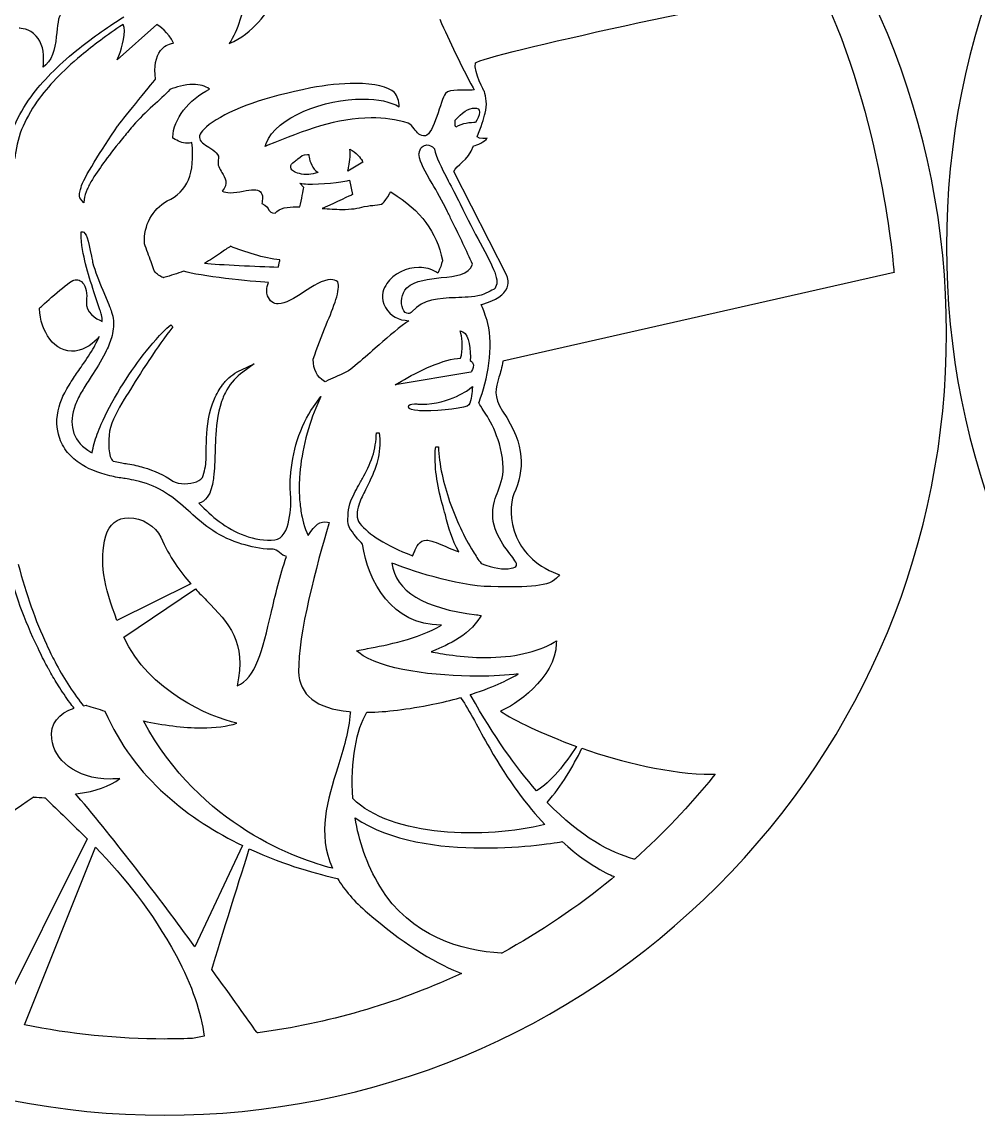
# Model space of a CAD drawing. Extents: x 0 to 2835, y 194 to 1700.
# Drawn here: x 290.2 to 723.5, y 952.4 to 1447.7 of the extents above; entities that cross this region are included whole.
import ezdxf

# ---------------------------------------------------------------- set-up
doc = ezdxf.new("R2010")
doc.units = 0
doc.layers.add('H0105_Printing_Least_4', color=7, linetype='CONTINUOUS')

msp = doc.modelspace()

# ---------------------------------------------------------------- linework, layer by layer
at = {"layer": 'H0105_Printing_Least_4', "color": 1}
for points in [[(351.325591, 1446.479564), (333.413592, 1430.571564), (334.362592, 1433.014564)], [(300.999592, 1428.189564), (299.829593, 1427.178564), (299.956593, 1428.721564)], [(494.682588, 1417.773565), (495.145588, 1416.926565), (494.185588, 1416.836565)], [(333.528592, 1400.433565), (333.794592, 1400.830565)], [(358.875591, 1394.850565), (358.536591, 1395.039565), (358.550591, 1395.427565)], [(401.70859, 1391.813565), (400.36359, 1391.257565), (400.87459, 1392.620565)], [(419.57859, 1387.663565), (420.239589, 1387.663565), (420.268589, 1387.062565)], [(438.924589, 1388.809565), (438.793589, 1390.066565), (439.878589, 1389.423565)], [(470.137588, 1387.373565), (470.065588, 1387.901565), (470.169588, 1387.934565)], [(476.982588, 1390.373565), (477.119588, 1390.229565), (477.152588, 1390.037565)], [(444.422589, 1384.754565), (444.756589, 1384.209565), (437.936589, 1380.080565), (438.218589, 1381.492565)], [(424.375589, 1379.486566), (423.188589, 1379.147566)], [(423.409589, 1380.252565), (424.375589, 1379.486566)], [(509.883587, 1332.854567), (485.861588, 1379.887566)], [(417.98659, 1372.680566), (416.16959, 1374.604566), (417.90459, 1374.399566)], [(438.044589, 1375.823566), (438.650589, 1375.930566), (440.008589, 1369.472566), (439.550589, 1369.259566)], [(318.399592, 1367.200566), (318.303592, 1365.776566), (317.311592, 1366.803566)], [(456.983589, 1370.172566), (457.314589, 1370.724566), (457.863589, 1370.384566)], [(317.069592, 1351.975566), (317.077592, 1352.659566), (317.757592, 1352.602566)], [(345.765591, 1347.195566), (345.730591, 1347.375566)], [(350.281591, 1334.712567), (350.162591, 1334.913567), (348.705591, 1338.956567)], [(480.739588, 1339.689567), (480.767588, 1339.550567), (480.731588, 1339.407567)], [(478.909588, 1334.536567), (478.596588, 1333.914567), (478.007588, 1334.283567)], [(685.345583, 1334.684567), (685.384583, 1334.139567), (508.090587, 1293.974568)], [(354.568591, 1331.860567), (354.363591, 1331.798567), (354.163591, 1331.872567)], [(325.574592, 1317.204567), (322.833592, 1325.439567)], [(326.861592, 1326.179567), (329.554592, 1319.668567)], [(504.425587, 1326.810567), (504.337587, 1326.691567), (504.204587, 1326.626567)], [(298.144593, 1317.724567), (298.130593, 1318.023567), (298.351593, 1318.223567)], [(498.607588, 1318.980567), (498.327588, 1319.639567), (499.015588, 1319.840567)], [(326.636592, 1311.949567), (326.636592, 1312.060567)], [(357.666591, 1310.472567), (358.575591, 1309.592567)], [(463.906588, 1312.514567), (465.551588, 1312.325567), (464.203588, 1311.368567)], [(489.094588, 1306.555567), (488.769588, 1307.783567), (489.945588, 1307.304567)], [(348.135591, 1294.940568), (348.050591, 1294.813568)], [(422.222589, 1294.731568), (422.250589, 1294.915568)], [(488.893588, 1295.345568), (489.002588, 1295.345568)], [(389.67759, 1290.135568), (395.41559, 1292.734568), (390.30959, 1289.042568)], [(493.772588, 1289.141568), (493.622588, 1288.965568), (459.289589, 1283.202568), (462.160588, 1284.925568)], [(321.643592, 1287.082568), (320.681592, 1285.580568)], [(427.880589, 1284.823568), (427.561589, 1284.667568), (427.260589, 1284.856568)], [(338.310592, 1279.543568), (337.659592, 1278.487568)], [(422.279589, 1273.269568), (425.697589, 1278.049568), (423.374589, 1272.651568)], [(493.240588, 1281.606568), (494.345588, 1282.506568)], [(494.345588, 1282.506568), (494.273588, 1281.086568)], [(497.298588, 1275.250568), (497.345588, 1275.483568)], [(450.828589, 1261.503568), (452.088589, 1261.589568)], [(477.714588, 1255.237569), (478.975588, 1255.168569)], [(337.440592, 1247.592569), (338.112592, 1247.481569)], [(337.049592, 1240.782569), (336.442592, 1240.872569)], [(443.031589, 1229.359569), (442.959589, 1229.146569)], [(366.461591, 1225.512569), (365.706591, 1226.183569)], [(438.036589, 1225.103569), (438.056589, 1225.340569)], [(428.725589, 1221.063569), (429.460589, 1220.965569), (429.249589, 1220.257569)], [(533.017587, 1197.52657), (533.853587, 1197.21957), (533.288587, 1196.53257)], [(366.756591, 1193.13157), (333.282592, 1176.510571)], [(336.325592, 1168.968571), (368.860591, 1190.79857)], [(497.334588, 1178.954571), (498.270588, 1178.831571), (497.799588, 1178.008571)], [(480.346588, 1174.394571), (480.063588, 1174.394571)], [(531.404587, 1166.680571), (532.380587, 1167.245571), (532.358587, 1166.119571)], [(442.822589, 1161.937571), (441.775589, 1162.784571), (443.095589, 1163.050571)], [(302.831592, 1153.559571), (302.360592, 1154.394571)], [(488.535588, 1141.465571), (488.969588, 1141.588571), (489.227588, 1141.219571)], [(493.755588, 1142.251571), (493.377588, 1142.922571), (494.112588, 1143.164571)], [(318.111592, 1137.790572), (319.304592, 1138.097572), (319.480592, 1138.039572)], [(438.421589, 1135.224572), (439.035589, 1135.167572), (438.993589, 1134.548572)], [(446.342589, 1134.602572), (446.526589, 1134.900572), (446.874589, 1134.909572)], [(602.987585, 1106.821572), (604.306585, 1106.813572), (603.476585, 1105.789572)], [(295.228593, 1096.425573), (295.413593, 1096.544573), (295.632593, 1096.524573)], [(300.436592, 1096.172573), (300.674592, 1096.159573), (300.844592, 1095.991573)], [(315.283592, 1097.039573), (314.523592, 1097.927573), (315.682592, 1098.079573)], [(319.801592, 1077.550573), (279.015593, 996.032575)], [(291.416593, 993.270575), (323.486592, 1073.797573)], [(390.08459, 1074.529573), (368.606591, 1028.712574)], [(568.068586, 1068.558573), (567.810586, 1068.325573), (567.479586, 1068.415573)], [(558.714586, 1060.471573), (557.376586, 1059.374574)], [(507.675587, 1025.827574), (507.515587, 1025.741574), (507.331587, 1025.753574)], [(487.989588, 1017.130575), (489.364588, 1016.586575), (488.020588, 1015.968575)], [(367.532591, 987.155575), (366.840591, 987.127575)], [(372.727591, 988.223575), (367.532591, 987.155575)], [(397.18559, 989.689575), (396.80459, 989.640575), (396.58359, 989.955575)]]:
    msp.add_lwpolyline(points, dxfattribs=at)
for points in [[(495.360588, 1408.659565)], [(438.924589, 1388.809565)], [(406.74169, 1338.314667)], [(486.669588, 1322.725567)], [(493.772588, 1289.141568)], [(446.342589, 1134.602572)], [(430.868589, 1064.257573)]]:
    msp.add_lwpolyline(points, close=True, dxfattribs=at)
for points in [[(812.94108, 1596.51256), (746.018081, 1529.584562), (709.161082, 1440.602564), (709.161082, 1345.958566)], [(709.161582, 1306.719567), (709.161582, 1401.362565), (672.304583, 1490.344563), (605.381585, 1557.267561)], [(495.679588, 1429.089564), (499.362588, 1432.572564), (620.702584, 1459.502564), (651.509584, 1462.547563)], [(652.146584, 1462.191563), (679.908583, 1404.558565), (685.292583, 1335.375567), (685.345583, 1334.684567)], [(390.57159, 1458.155564), (391.20159, 1453.649564), (387.87459, 1443.483564), (384.18759, 1437.933564)], [(384.18759, 1437.933564), (395.14159, 1442.464564), (401.49059, 1452.532564), (404.63459, 1457.517564)], [(308.984592, 1452.213564), (306.852592, 1451.427564), (306.428592, 1447.306564), (305.980592, 1442.947564)], [(315.088592, 1434.885564), (321.178592, 1439.804564), (327.941592, 1444.629564), (336.372592, 1450.068564)], [(336.014592, 1446.561564), (328.502592, 1441.486564), (322.459592, 1437.013564), (317.038592, 1432.511564)], [(334.362592, 1433.014564), (335.476592, 1435.875564), (337.804592, 1443.577564), (336.014592, 1446.561564)], [(358.896591, 1438.130564), (356.518591, 1443.139564), (352.546591, 1445.763564), (351.325591, 1446.479564)], [(479.501588, 1448.959564), (484.203588, 1438.679564), (489.065588, 1428.050564), (494.682588, 1417.773565)], [(296.690593, 1441.310564), (293.532593, 1444.736564), (289.394593, 1444.834564), (288.932593, 1444.834564)], [(305.980592, 1442.947564), (305.425592, 1437.565564), (304.797592, 1431.463564), (300.999592, 1428.189564)], [(299.956593, 1428.721564), (300.410592, 1434.226564), (299.311593, 1438.462564), (296.690593, 1441.310564)], [(353.005591, 1434.717564), (354.431591, 1436.550564), (356.412591, 1437.696564), (358.896591, 1438.130564)], [(294.349593, 1413.807565), (299.534593, 1420.912564), (306.125592, 1427.608564), (315.088592, 1434.885564)], [(317.038592, 1432.511564), (308.394592, 1425.300564), (302.078592, 1418.714565), (297.164593, 1411.786565)], [(350.782591, 1421.796564), (350.015591, 1427.395564), (350.782591, 1431.860564), (353.005591, 1434.717564)], [(499.763588, 1416.124565), (499.763588, 1416.124565), (494.940588, 1424.763564), (495.679588, 1429.089564)], [(333.794592, 1400.830565), (334.420592, 1401.767565), (348.720591, 1419.398565), (350.782591, 1421.796564)], [(357.265591, 1417.122565), (355.125591, 1414.745565), (352.301591, 1412.158565), (349.567591, 1409.653565)], [(367.779591, 1419.337565), (363.912591, 1419.337565), (359.952591, 1418.145565), (357.265591, 1417.122565)], [(358.550591, 1395.427565), (358.855591, 1403.662565), (365.668591, 1412.531565), (375.242591, 1417.294565)], [(375.242591, 1417.294565), (373.237591, 1418.649565), (370.730591, 1419.337565), (367.779591, 1419.337565)], [(421.139589, 1417.761565), (400.44759, 1413.660565), (385.41859, 1408.409565), (376.472591, 1402.156565)], [(441.304589, 1419.815565), (435.079589, 1419.815565), (427.728589, 1419.067565), (421.139589, 1417.761565)], [(459.021589, 1415.653565), (456.248589, 1418.375565), (450.124589, 1419.815565), (441.304589, 1419.815565)], [(494.185588, 1416.836565), (490.989588, 1416.545565), (483.927588, 1417.568565), (482.165588, 1415.260565)], [(286.908593, 1400.788565), (288.733593, 1405.152565), (291.236593, 1409.531565), (294.349593, 1413.807565)], [(297.164593, 1411.786565), (291.132593, 1403.293565), (287.704593, 1394.543565), (286.976593, 1385.772565)], [(400.87459, 1392.620565), (405.39359, 1404.668565), (427.211589, 1412.764565), (444.754589, 1412.764565)], [(444.754589, 1412.764565), (451.519589, 1412.764565), (457.163589, 1411.552565), (461.184588, 1409.252565)], [(461.184588, 1409.252565), (460.922588, 1411.831565), (460.517588, 1414.180565), (459.021589, 1415.653565)], [(482.165588, 1415.260565), (479.998588, 1412.420565), (476.861588, 1396.794565), (473.007588, 1396.119565)], [(500.157587, 1406.387565), (501.186587, 1409.719565), (500.457587, 1414.176565), (499.763588, 1416.124565)], [(349.567591, 1409.653565), (346.376591, 1406.727565), (343.076591, 1403.703565), (340.833591, 1400.993565)], [(486.593588, 1403.134565), (489.409588, 1406.592565), (492.687588, 1408.659565), (495.360588, 1408.659565)], [(495.360588, 1408.659565), (496.596588, 1408.659565), (497.466588, 1408.295565), (497.527588, 1406.866565)], [(497.527588, 1406.866565), (497.594588, 1405.328565), (496.528588, 1403.322565), (495.796588, 1402.086565)], [(376.472591, 1402.156565), (372.564591, 1399.422565), (370.601591, 1397.138565), (370.646591, 1395.362565)], [(448.458589, 1404.206565), (433.055589, 1404.206565), (418.17259, 1398.591565), (401.70859, 1391.813565)], [(465.299588, 1401.803565), (459.787589, 1403.420565), (454.278589, 1404.206565), (448.458589, 1404.206565)], [(468.013588, 1399.225565), (467.163588, 1400.392565), (466.361588, 1401.492565), (465.299588, 1401.803565)], [(486.794588, 1399.974565), (486.268588, 1400.568565), (486.593588, 1403.134565), (486.593588, 1403.134565)], [(495.796588, 1402.086565), (493.684588, 1402.090565), (489.454588, 1401.873565), (486.794588, 1399.974565)], [(496.537588, 1395.689565), (498.165588, 1400.019565), (499.543588, 1403.960565), (500.157587, 1406.387565)], [(316.995592, 1372.668566), (317.979592, 1376.892566), (326.349592, 1389.726565), (333.528592, 1400.433565)], [(340.833591, 1400.993565), (339.335592, 1399.209565), (337.856592, 1397.412565), (336.386592, 1395.607565)], [(473.007588, 1396.119565), (470.591588, 1395.702565), (469.208588, 1397.584565), (468.013588, 1399.225565)], [(336.386592, 1395.607565), (333.178592, 1391.666565), (330.419592, 1388.142565), (327.951592, 1384.831565)], [(356.044591, 1366.619566), (365.133591, 1370.622566), (368.780591, 1379.261566), (367.237591, 1393.062565)], [(365.107591, 1392.698565), (362.938591, 1392.698565), (360.840591, 1393.762565), (358.875591, 1394.850565)], [(367.237591, 1393.062565), (366.545591, 1392.816565), (365.843591, 1392.698565), (365.107591, 1392.698565)], [(370.646591, 1395.362565), (370.689591, 1393.553565), (372.842591, 1392.198565), (374.925591, 1390.888565)], [(470.169588, 1387.934565), (470.475588, 1390.885565), (472.244588, 1391.944565), (473.724588, 1391.944565)], [(473.724588, 1391.944565), (474.854588, 1391.944565), (476.010588, 1391.388565), (476.982588, 1390.373565)], [(494.877588, 1391.506565), (496.444588, 1391.736565), (500.044587, 1393.573565), (500.959587, 1394.985565)], [(500.959587, 1394.985565), (500.748587, 1394.965565), (497.408588, 1394.539565), (496.537588, 1395.689565)], [(374.925591, 1390.888565), (377.420591, 1389.317565), (379.998591, 1387.696565), (379.187591, 1385.060565)], [(415.27559, 1385.683565), (416.72959, 1386.873565), (417.69159, 1387.663565), (419.57859, 1387.663565)], [(420.268589, 1387.062565), (420.333589, 1385.740565), (421.330589, 1381.909565), (423.409589, 1380.252565)], [(438.218589, 1381.492565), (438.228589, 1381.541565), (439.180589, 1386.346565), (438.924589, 1388.809565)], [(439.878589, 1389.423565), (442.491589, 1387.872565), (444.345589, 1384.880565), (444.422589, 1384.754565)], [(476.046588, 1374.563566), (472.891588, 1379.986566), (470.614588, 1383.902565), (470.137588, 1387.373565)], [(477.152588, 1390.037565), (477.708588, 1386.636565), (480.104588, 1382.048565), (483.419588, 1375.705566)], [(485.861588, 1379.887566), (487.179588, 1383.043565), (492.165588, 1384.471565), (494.877588, 1391.506565)], [(327.951592, 1384.831565), (326.010592, 1382.188565), (323.965592, 1379.326566), (322.181592, 1376.359566)], [(379.187591, 1385.060565), (378.656591, 1382.932565), (379.715591, 1381.226565), (380.83959, 1379.421566)], [(412.88259, 1380.407565), (412.44359, 1380.828565), (411.94559, 1381.406565), (411.99559, 1382.171565)], [(411.99559, 1382.171565), (412.03959, 1382.904565), (412.55559, 1383.591565), (413.66259, 1384.414565)], [(413.66259, 1384.414565), (414.29459, 1384.880565), (414.81459, 1385.306565), (415.27559, 1385.683565)], [(380.83959, 1379.421566), (382.29459, 1377.080566), (383.93359, 1374.444566), (380.99459, 1371.064566)], [(419.18159, 1378.582566), (415.96659, 1378.582566), (413.65459, 1379.675566), (412.88259, 1380.407565)], [(423.188589, 1379.147566), (421.861589, 1378.770566), (420.513589, 1378.582566), (419.18159, 1378.582566)], [(316.744592, 1371.751566), (316.834592, 1372.062566), (316.926592, 1372.369566), (316.995592, 1372.668566)], [(322.181592, 1376.359566), (321.229592, 1374.817566), (320.443592, 1373.359566), (319.778592, 1371.899566)], [(416.18759, 1363.881566), (416.82259, 1367.237566), (417.72859, 1371.485566), (417.98659, 1372.680566)], [(417.90459, 1374.399566), (419.02159, 1374.264566), (420.333589, 1374.198566), (421.802589, 1374.198566)], [(421.802589, 1374.198566), (429.002589, 1374.198566), (437.954589, 1375.807566), (438.044589, 1375.823566)], [(483.057588, 1361.691566), (480.600588, 1366.737566), (478.181588, 1370.896566), (476.046588, 1374.563566)], [(483.419588, 1375.705566), (485.016588, 1372.652566), (486.822588, 1369.193566), (488.725588, 1365.285566)], [(317.311592, 1366.803566), (315.763592, 1368.407566), (316.306592, 1370.262566), (316.744592, 1371.751566)], [(319.778592, 1371.899566), (319.027592, 1370.208566), (318.505592, 1368.755566), (318.399592, 1367.200566)], [(380.99459, 1371.064566), (381.94059, 1370.556566), (383.13959, 1370.306566), (384.63359, 1370.306566)], [(384.63359, 1370.306566), (386.49559, 1370.306566), (388.51959, 1370.683566), (390.47559, 1371.047566)], [(390.47559, 1371.047566), (392.23759, 1371.375566), (393.89959, 1371.686566), (395.29259, 1371.686566)], [(395.29259, 1371.686566), (397.91159, 1371.686566), (399.24059, 1370.470566), (399.24059, 1368.080566)], [(399.24059, 1368.080566), (399.17859, 1367.200566), (399.05959, 1366.328566), (398.88359, 1365.408566)], [(439.550589, 1369.259566), (439.550589, 1369.259566), (432.597589, 1366.058566), (426.323589, 1363.181566)], [(450.161589, 1364.671566), (453.742589, 1364.990566), (453.883589, 1365.002566), (456.983589, 1370.172566)], [(457.863589, 1370.384566), (471.064588, 1362.133566), (478.118588, 1352.667566), (480.739588, 1339.689567)], [(345.730591, 1347.375566), (345.388591, 1355.626566), (349.147591, 1362.637566), (356.044591, 1366.619566)], [(398.88359, 1365.408566), (401.03459, 1364.421566), (401.66059, 1363.308566), (402.12759, 1362.477566)], [(402.12759, 1362.477566), (402.59859, 1361.638566), (402.89259, 1361.114566), (404.97159, 1361.004566)], [(404.97159, 1361.004566), (406.74559, 1363.570566), (410.93059, 1363.909566), (414.42959, 1363.909566)], [(414.42959, 1363.909566), (414.99859, 1363.909566), (415.58659, 1363.897566), (416.18759, 1363.881566)], [(426.323589, 1363.181566), (429.278589, 1362.952566), (432.259589, 1362.764566), (435.134589, 1362.764566)], [(435.134589, 1362.764566), (439.348589, 1362.764566), (442.669589, 1363.185566), (445.284589, 1364.057566)], [(445.284589, 1364.057566), (447.451589, 1364.430566), (448.953589, 1364.564566), (450.161589, 1364.671566)], [(488.725588, 1365.285566), (492.127588, 1358.302566), (495.288588, 1352.413566), (497.828588, 1347.682566)], [(485.359588, 1356.989566), (484.566588, 1358.605566), (483.792588, 1360.181566), (483.057588, 1361.691566)], [(317.757592, 1352.602566), (319.240592, 1352.479566), (320.169592, 1349.090566), (321.690592, 1341.539566)], [(494.380588, 1337.925567), (491.849588, 1343.766566), (488.402588, 1350.784566), (485.359588, 1356.989566)], [(319.062592, 1338.040567), (318.104592, 1341.850566), (317.014592, 1346.876566), (317.069592, 1351.975566)], [(497.828588, 1347.682566), (504.016587, 1336.157567), (507.122587, 1330.374567), (504.425587, 1326.810567)], [(348.705591, 1338.956567), (347.688591, 1341.768566), (346.690591, 1344.527566), (345.765591, 1347.195566)], [(380.15369, 1343.000666), (377.731691, 1341.338666), (375.246691, 1339.636667), (372.930691, 1338.420667)], [(384.75969, 1346.028666), (383.37669, 1345.206666), (381.80969, 1344.134666), (380.15369, 1343.000666)], [(407.10769, 1339.845667), (399.92569, 1340.610666), (390.98569, 1343.487666), (384.75969, 1346.028666)], [(709.161082, 1345.958566), (709.161082, 1251.316569), (746.018081, 1162.333571), (812.94108, 1095.410573)], [(322.833592, 1325.439567), (321.507592, 1329.531567), (320.139592, 1333.767567), (319.062592, 1338.040567)], [(321.690592, 1341.539566), (321.915592, 1340.422566), (322.105592, 1339.472567), (322.252592, 1338.875567)], [(322.252592, 1338.875567), (323.324592, 1334.496567), (325.041592, 1330.456567), (326.861592, 1326.179567)], [(372.930691, 1338.420667), (380.11069, 1337.635667), (396.55769, 1336.939667), (406.31969, 1336.615667)], [(406.31969, 1336.615667), (406.51069, 1337.242667), (406.62569, 1337.766667), (406.74169, 1338.314667)], [(406.74169, 1338.314667), (406.84369, 1338.789667), (406.95069, 1339.276667), (407.10769, 1339.845667)], [(480.731588, 1339.407567), (480.309588, 1337.753567), (479.697588, 1336.112567), (478.909588, 1334.536567)], [(480.250588, 1331.848567), (486.903588, 1332.519567), (492.663588, 1333.096567), (494.380588, 1337.925567)], [(354.163591, 1331.872567), (352.776591, 1332.392567), (351.470591, 1333.349567), (350.281591, 1334.712567)], [(363.488591, 1334.721567), (360.638591, 1333.743567), (357.637591, 1332.777567), (354.568591, 1331.860567)], [(401.93159, 1329.691567), (394.23059, 1330.026567), (370.664591, 1332.552567), (363.488591, 1334.721567)], [(470.135588, 1336.468567), (464.448588, 1336.468567), (458.596589, 1333.534567), (455.569589, 1329.167567)], [(478.007588, 1334.283567), (475.686588, 1335.732567), (473.038588, 1336.468567), (470.135588, 1336.468567)], [(510.087587, 1327.276567), (511.309587, 1330.252567), (509.897587, 1332.830567), (509.883587, 1332.854567)], [(298.351593, 1318.223567), (298.840593, 1318.665567), (310.351592, 1329.077567), (313.201592, 1330.526567)], [(313.201592, 1330.526567), (314.706592, 1331.295567), (316.431592, 1330.915567), (317.644592, 1329.556567)], [(317.644592, 1329.556567), (319.203592, 1327.804567), (319.848592, 1324.665567), (319.416592, 1320.949567)], [(401.51159, 1323.642567), (400.89759, 1325.062567), (401.02259, 1326.953567), (401.93159, 1329.691567)], [(430.152589, 1330.943567), (426.615589, 1330.943567), (422.154589, 1328.058567), (417.84159, 1325.266567)], [(428.115589, 1310.517567), (431.500589, 1318.686567), (434.700589, 1326.409567), (433.282589, 1329.900567)], [(433.282589, 1329.900567), (432.394589, 1330.599567), (431.367589, 1330.943567), (430.152589, 1330.943567)], [(455.569589, 1329.167567), (454.120589, 1327.076567), (452.704589, 1323.756567), (454.183589, 1319.815567)], [(464.585588, 1327.190567), (468.655588, 1330.681567), (474.548588, 1331.275567), (480.250588, 1331.848567)], [(406.38959, 1319.946567), (404.16359, 1319.946567), (402.52259, 1321.190567), (401.51159, 1323.642567)], [(417.84159, 1325.266567), (413.60959, 1322.533567), (409.61459, 1319.946567), (406.38959, 1319.946567)], [(462.827588, 1317.716567), (461.730588, 1320.364567), (461.976588, 1324.583567), (464.585588, 1327.190567)], [(486.669588, 1322.725567), (479.124588, 1322.463567), (471.997588, 1322.213567), (466.945588, 1316.320567)], [(498.233588, 1323.908567), (494.466588, 1322.995567), (490.502588, 1322.860567), (486.669588, 1322.725567)], [(504.204587, 1326.626567), (503.701587, 1326.372567), (499.252588, 1324.153567), (498.233588, 1323.908567)], [(499.015588, 1319.840567), (505.051587, 1321.579567), (508.776587, 1324.084567), (510.087587, 1327.276567)], [(314.333592, 1298.582568), (304.854592, 1297.441568), (298.605593, 1307.762567), (298.144593, 1317.724567)], [(319.416592, 1320.949567), (318.857592, 1316.165567), (323.752592, 1313.242567), (326.636592, 1311.949567)], [(329.554592, 1319.668567), (329.679592, 1319.349567), (329.801592, 1319.050567), (329.926592, 1318.747567)], [(329.926592, 1318.747567), (330.239592, 1317.982567), (330.565592, 1317.192567), (330.866592, 1316.263567)], [(454.183589, 1319.815567), (456.211589, 1315.424567), (459.398589, 1313.022567), (463.906588, 1312.514567)], [(465.295588, 1315.526567), (464.305588, 1315.526567), (463.402588, 1316.324567), (462.827588, 1317.716567)], [(501.384587, 1311.082567), (500.206587, 1314.765567), (499.268588, 1317.433567), (498.607588, 1318.980567)], [(326.259592, 1314.965567), (326.098592, 1315.632567), (325.832592, 1316.435567), (325.574592, 1317.204567)], [(326.636592, 1312.060567), (326.617592, 1313.022567), (326.490592, 1314.000567), (326.259592, 1314.965567)], [(330.866592, 1316.263567), (331.268592, 1314.969567), (331.530592, 1313.656567), (331.643592, 1312.346567)], [(466.945588, 1316.320567), (466.408588, 1315.780567), (465.866588, 1315.526567), (465.295588, 1315.526567)], [(331.643592, 1312.346567), (331.868592, 1309.927567), (331.578592, 1307.308567), (330.779592, 1304.562567)], [(345.216591, 1296.855568), (348.836591, 1301.505567), (352.851591, 1306.375567), (357.666591, 1310.472567)], [(358.575591, 1309.592567), (354.826591, 1304.877567), (351.425591, 1299.827568), (348.135591, 1294.940568)], [(422.250589, 1294.915568), (423.818589, 1300.142567), (426.003589, 1305.417567), (428.115589, 1310.517567)], [(464.203588, 1311.368567), (459.494589, 1308.012567), (455.002589, 1304.026567), (450.246589, 1299.810568)], [(497.345588, 1275.483568), (501.219587, 1285.175568), (503.954587, 1300.944567), (501.384587, 1311.082567)], [(325.226592, 1305.114567), (322.778592, 1302.241567), (319.103592, 1299.151568), (314.333592, 1298.582568)], [(322.920592, 1300.404567), (323.879592, 1302.069567), (324.645592, 1303.629567), (325.226592, 1305.114567)], [(330.779592, 1304.562567), (330.159592, 1302.422567), (329.263592, 1300.232567), (327.960592, 1297.670568)], [(489.002588, 1295.345568), (490.174588, 1298.914568), (489.782588, 1303.985567), (489.094588, 1306.555567)], [(489.945588, 1307.304567), (493.168588, 1305.998567), (493.498588, 1298.722568), (493.381588, 1294.236568)], [(605.381585, 1056.166574), (672.304583, 1123.093572), (709.161582, 1212.07657), (709.161582, 1306.719567)], [(317.527592, 1292.108568), (319.467592, 1294.936568), (321.301592, 1297.608568), (322.920592, 1300.404567)], [(450.246589, 1299.810568), (447.291589, 1297.187568), (444.236589, 1294.478568), (441.116589, 1291.924568)], [(327.960592, 1297.670568), (326.036592, 1293.917568), (323.804592, 1290.442568), (321.643592, 1287.082568)], [(334.784592, 1281.692568), (338.300592, 1287.369568), (341.711591, 1292.329568), (345.216591, 1296.855568)], [(348.050591, 1294.813568), (344.005591, 1288.698568), (341.001591, 1283.988568), (338.310592, 1279.543568)], [(427.260589, 1284.856568), (423.871589, 1286.980568), (422.222589, 1290.209568), (422.222589, 1294.731568)], [(462.160588, 1284.925568), (469.142588, 1289.116568), (482.026588, 1295.345568), (488.893588, 1295.345568)], [(493.381588, 1294.236568), (494.154588, 1293.737568), (494.621588, 1293.094568), (494.770588, 1292.321568)], [(508.090587, 1293.974568), (507.724587, 1291.195568), (507.009587, 1288.846568), (506.375587, 1286.755568)], [(311.572592, 1283.141568), (312.897592, 1285.273568), (314.270592, 1287.315568), (315.436592, 1289.034568)], [(315.436592, 1289.034568), (316.130592, 1290.066568), (316.829592, 1291.089568), (317.527592, 1292.108568)], [(382.30859, 1284.720568), (384.43059, 1287.041568), (386.97659, 1288.911568), (389.67759, 1290.135568)], [(390.30959, 1289.042568), (387.40959, 1286.947568), (384.99159, 1284.262568), (383.12159, 1281.066568)], [(441.116589, 1291.924568), (438.777589, 1289.579568), (435.533589, 1288.195568), (432.097589, 1286.726568)], [(494.770588, 1292.321568), (495.081588, 1290.716568), (493.825588, 1289.206568), (493.772588, 1289.141568)], [(308.098592, 1276.490568), (308.902592, 1278.541568), (310.070592, 1280.779568), (311.572592, 1283.141568)], [(320.681592, 1285.580568), (319.236592, 1283.317568), (318.104592, 1281.479568), (317.122592, 1279.789568)], [(377.409591, 1276.887568), (378.371591, 1279.191568), (379.621591, 1281.344568), (381.12159, 1283.280568)], [(381.12159, 1283.280568), (381.50459, 1283.771568), (381.89059, 1284.262568), (382.30859, 1284.720568)], [(432.097589, 1286.726568), (430.702589, 1286.129568), (429.261589, 1285.515568), (427.880589, 1284.823568)], [(506.375587, 1286.755568), (504.869587, 1281.790568), (503.680587, 1277.870568), (508.031587, 1271.383568)], [(317.122592, 1279.789568), (315.849592, 1277.645568), (314.992592, 1275.889568), (314.341592, 1274.100568)], [(326.167592, 1265.383568), (328.342592, 1270.376568), (331.080592, 1275.561568), (334.784592, 1281.692568)], [(337.659592, 1278.487568), (334.702592, 1273.703568), (331.909592, 1269.181568), (330.288592, 1263.889568)], [(383.12159, 1281.066568), (382.11859, 1279.351568), (381.29559, 1277.530568), (380.67159, 1275.647568)], [(471.248588, 1274.501568), (484.342588, 1274.501568), (493.154588, 1281.537568), (493.240588, 1281.606568)], [(494.273588, 1281.086568), (494.263588, 1280.882568), (494.011588, 1276.089568), (492.788588, 1274.190568)], [(306.751592, 1260.844568), (305.172592, 1267.032568), (306.612592, 1272.770568), (308.098592, 1276.490568)], [(314.341592, 1274.100568), (312.800592, 1269.930568), (312.471592, 1265.947568), (313.386592, 1262.571568)], [(373.869591, 1259.141569), (374.194591, 1264.552568), (374.872591, 1270.883568), (377.409591, 1276.887568)], [(380.67159, 1275.647568), (378.751591, 1269.905568), (378.230591, 1263.696568), (377.990591, 1258.928569)], [(414.99659, 1258.102569), (416.90059, 1264.118568), (419.28159, 1269.083568), (422.279589, 1273.269568)], [(469.646588, 1271.579568), (467.665588, 1271.686568), (465.311588, 1272.082568), (465.346588, 1273.364568)], [(465.346588, 1273.364568), (465.369588, 1274.186568), (466.345588, 1274.657568), (468.025588, 1274.657568)], [(468.025588, 1274.657568), (468.516588, 1274.657568), (469.044588, 1274.616568), (469.592588, 1274.538568)], [(469.592588, 1274.538568), (470.112588, 1274.514568), (470.685588, 1274.501568), (471.248588, 1274.501568)], [(492.788588, 1274.190568), (491.849588, 1272.733568), (479.789588, 1271.501568), (472.713588, 1271.501568)], [(498.748588, 1272.582568), (497.752588, 1274.047568), (497.298588, 1274.714568), (497.298588, 1275.250568)], [(423.374589, 1272.651568), (421.334589, 1267.904568), (419.69559, 1262.841568), (418.36259, 1257.181569)], [(472.713588, 1271.501568), (471.643588, 1271.501568), (470.612588, 1271.526568), (469.646588, 1271.579568)], [(508.196587, 1247.748569), (506.887587, 1260.599568), (501.390587, 1268.689568), (498.748588, 1272.582568)], [(508.031587, 1271.383568), (518.678587, 1255.520569), (517.781587, 1244.899569), (513.159587, 1233.833569)], [(322.942592, 1256.641569), (323.775592, 1259.477569), (324.827592, 1262.334568), (326.167592, 1265.383568)], [(330.288592, 1263.889568), (329.169592, 1260.234568), (329.204592, 1252.327569), (330.771592, 1249.556569)], [(310.304592, 1253.428569), (308.648592, 1255.646569), (307.421592, 1258.208569), (306.751592, 1260.844568)], [(313.386592, 1262.571568), (314.284592, 1259.092569), (316.596592, 1256.010569), (320.071592, 1253.645569)], [(373.681591, 1250.285569), (373.691591, 1252.712569), (373.722591, 1255.904569), (373.869591, 1259.141569)], [(377.990591, 1258.928569), (377.857591, 1256.788569), (377.790591, 1254.599569), (377.724591, 1252.482569)], [(449.049589, 1250.797569), (450.175589, 1254.177569), (450.772589, 1257.778569), (450.828589, 1261.503568)], [(452.088589, 1261.589568), (452.655589, 1257.942569), (452.499589, 1254.075569), (451.619589, 1250.101569)], [(316.099592, 1247.899569), (313.809592, 1249.491569), (311.861592, 1251.349569), (310.304592, 1253.428569)], [(320.071592, 1253.645569), (320.665592, 1253.232569), (321.303592, 1252.831569), (321.982592, 1252.442569)], [(321.982592, 1252.442569), (322.234592, 1253.932569), (322.602592, 1255.380569), (322.942592, 1256.641569)], [(411.88459, 1241.494569), (412.27159, 1247.220569), (413.31859, 1252.806569), (414.99659, 1258.102569)], [(418.36259, 1257.181569), (417.05959, 1251.459569), (416.28859, 1246.246569), (416.00359, 1241.244569)], [(477.991588, 1242.185569), (477.538588, 1246.131569), (477.111588, 1250.702569), (477.714588, 1255.237569)], [(478.975588, 1255.168569), (479.045588, 1251.271569), (479.580588, 1247.174569), (480.608588, 1242.652569)], [(330.771592, 1249.556569), (330.952592, 1249.237569), (331.242592, 1248.836569), (331.596592, 1248.746569)], [(331.596592, 1248.746569), (332.658592, 1248.472569), (333.757592, 1248.251569), (334.795592, 1248.042569)], [(372.400591, 1242.157569), (373.184591, 1245.046569), (373.701591, 1247.531569), (373.681591, 1250.285569)], [(377.724591, 1252.482569), (377.612591, 1248.849569), (377.497591, 1245.083569), (377.047591, 1241.322569)], [(444.576589, 1240.888569), (446.135589, 1243.749569), (447.889589, 1247.166569), (449.049589, 1250.797569)], [(451.619589, 1250.101569), (450.871589, 1246.753569), (449.620589, 1243.319569), (447.683589, 1239.296569)], [(329.963592, 1242.092569), (324.309592, 1243.458569), (319.903592, 1245.304569), (316.099592, 1247.899569)], [(334.795592, 1248.042569), (335.621592, 1247.883569), (336.525592, 1247.739569), (337.440592, 1247.592569)], [(338.112592, 1247.481569), (340.643591, 1247.072569), (343.045591, 1246.532569), (345.257591, 1245.873569)], [(345.257591, 1245.873569), (350.144591, 1244.441569), (354.654591, 1242.354569), (358.659591, 1239.677569)], [(505.937587, 1235.171569), (507.374587, 1238.956569), (508.729587, 1242.529569), (508.196587, 1247.748569)], [(333.546592, 1241.339569), (332.390592, 1241.559569), (331.168592, 1241.793569), (329.963592, 1242.092569)], [(336.442592, 1240.872569), (335.509592, 1241.015569), (334.561592, 1241.158569), (333.546592, 1241.339569)], [(340.925591, 1240.045569), (339.441592, 1240.368569), (338.210592, 1240.606569), (337.049592, 1240.782569)], [(343.458591, 1239.452569), (342.624591, 1239.668569), (341.774591, 1239.857569), (340.925591, 1240.045569)], [(355.262591, 1234.409569), (351.724591, 1236.627569), (347.752591, 1238.322569), (343.458591, 1239.452569)], [(358.659591, 1239.677569), (359.860591, 1238.887569), (361.830591, 1238.432569), (364.063591, 1238.432569)], [(364.063591, 1238.432569), (367.704591, 1238.432569), (371.737591, 1239.714569), (372.400591, 1242.157569)], [(376.879591, 1240.147569), (376.488591, 1237.540569), (375.893591, 1234.794569), (374.205591, 1232.343569)], [(377.047591, 1241.322569), (376.994591, 1240.925569), (376.939591, 1240.536569), (376.879591, 1240.147569)], [(411.99559, 1232.531569), (411.74559, 1235.367569), (411.70859, 1238.383569), (411.88459, 1241.494569)], [(416.00359, 1241.244569), (415.80459, 1238.212569), (415.80259, 1235.118569), (415.99559, 1232.048569)], [(439.319589, 1230.767569), (440.500589, 1233.632569), (441.963589, 1236.231569), (443.379589, 1238.748569)], [(443.379589, 1238.748569), (443.782589, 1239.460569), (444.183589, 1240.172569), (444.576589, 1240.888569)], [(447.683589, 1239.296569), (447.132589, 1238.105569), (446.536589, 1236.926569), (445.949589, 1235.760569)], [(480.694588, 1229.433569), (479.486588, 1233.599569), (478.576588, 1237.888569), (477.991588, 1242.185569)], [(480.608588, 1242.652569), (481.467588, 1238.699569), (482.585588, 1234.716569), (484.025588, 1230.477569)], [(365.706591, 1226.183569), (362.659591, 1228.913569), (359.088591, 1232.023569), (355.262591, 1234.409569)], [(445.949589, 1235.760569), (444.844589, 1233.567569), (443.800589, 1231.500569), (443.031589, 1229.359569)], [(504.358587, 1230.603569), (504.814587, 1232.212569), (505.387587, 1233.718569), (505.937587, 1235.171569)], [(513.159587, 1233.833569), (511.425587, 1229.687569), (511.049587, 1221.804569), (514.319587, 1214.29857)], [(374.205591, 1232.343569), (373.239591, 1230.996569), (371.839591, 1229.998569), (370.380591, 1229.596569)], [(370.380591, 1229.596569), (373.394591, 1226.617569), (376.384591, 1223.769569), (379.627591, 1221.330569)], [(404.77359, 1213.06257), (412.07659, 1213.81557), (412.26059, 1229.478569), (411.99559, 1232.531569)], [(415.99559, 1232.048569), (416.15159, 1229.555569), (416.40459, 1227.354569), (416.76859, 1225.315569)], [(438.056589, 1225.340569), (438.154589, 1227.079569), (438.580589, 1228.905569), (439.319589, 1230.767569)], [(442.959589, 1229.146569), (442.331589, 1227.333569), (442.049589, 1225.897569), (442.069589, 1224.628569)], [(482.083588, 1224.333569), (481.641588, 1225.999569), (481.193588, 1227.693569), (480.694588, 1229.433569)], [(484.025588, 1230.477569), (486.913588, 1222.119569), (490.502588, 1214.46257), (494.695588, 1207.72157)], [(511.330587, 1206.71857), (507.331587, 1211.94157), (501.288587, 1219.83557), (504.358587, 1230.603569)], [(376.756591, 1217.23257), (372.989591, 1219.67657), (369.672591, 1222.643569), (366.461591, 1225.512569)], [(416.76859, 1225.315569), (417.15959, 1223.146569), (418.17259, 1218.28457), (419.96759, 1215.06357)], [(437.977589, 1223.437569), (437.991589, 1223.826569), (438.005589, 1224.219569), (438.009589, 1224.608569)], [(438.009589, 1224.608569), (438.012589, 1224.775569), (438.024589, 1224.939569), (438.036589, 1225.103569)], [(442.069589, 1224.628569), (442.083589, 1222.889569), (442.503589, 1221.489569), (443.316589, 1220.462569)], [(488.153588, 1207.55357), (485.073588, 1213.03757), (483.618588, 1218.53857), (482.083588, 1224.333569)], [(328.187592, 1214.79857), (329.599592, 1220.052569), (333.413592, 1223.065569), (338.650592, 1223.065569)], [(338.650592, 1223.065569), (344.572591, 1223.065569), (350.911591, 1219.20557), (353.087591, 1214.27457)], [(379.627591, 1221.330569), (383.06759, 1218.71857), (386.95159, 1216.58657), (391.17759, 1214.99057)], [(429.249589, 1220.257569), (423.957589, 1202.35157), (415.14659, 1169.848571), (415.60459, 1153.326571)], [(419.96759, 1215.06357), (423.048589, 1220.085569), (425.273589, 1221.522569), (428.725589, 1221.063569)], [(437.958589, 1221.395569), (437.926589, 1222.074569), (437.952589, 1222.766569), (437.977589, 1223.437569)], [(438.838589, 1218.23557), (438.302589, 1219.08757), (438.022589, 1220.093569), (437.958589, 1221.395569)], [(443.316589, 1220.462569), (447.300589, 1215.44857), (455.225589, 1210.55357), (466.875588, 1205.92057)], [(333.282592, 1176.510571), (327.460592, 1192.02657), (325.066592, 1203.17457), (328.187592, 1214.79857)], [(353.087591, 1214.27457), (357.069591, 1205.24157), (361.910591, 1198.64457), (366.756591, 1193.13157)], [(389.87159, 1211.14357), (385.22059, 1212.52657), (380.81059, 1214.57257), (376.756591, 1217.23257)], [(391.17759, 1214.99057), (395.34759, 1213.37357), (400.56659, 1212.63357), (404.77359, 1213.06257)], [(444.558589, 1211.11857), (442.947589, 1212.52657), (439.874589, 1216.58257), (438.838589, 1218.23557)], [(514.319587, 1214.29857), (516.656587, 1208.93257), (521.798587, 1201.66857), (533.017587, 1197.52657)], [(403.03759, 1208.82257), (398.34359, 1208.82257), (393.78059, 1210.01757), (389.87159, 1211.14357)], [(404.06759, 1208.83957), (403.69659, 1208.82657), (403.36759, 1208.82257), (403.03759, 1208.82257)], [(406.88959, 1207.27957), (405.88859, 1208.04457), (404.85459, 1208.83957), (404.06759, 1208.83957)], [(480.063588, 1174.394571), (457.828589, 1174.394571), (447.056589, 1194.12157), (444.558589, 1211.11857)], [(468.035588, 1207.61557), (469.085588, 1210.07057), (470.276588, 1212.84957), (473.568588, 1212.84957)], [(473.568588, 1212.84957), (474.287588, 1212.84957), (475.091588, 1212.71057), (475.953588, 1212.44057)], [(475.953588, 1212.44057), (478.197588, 1211.73257), (481.741588, 1210.23457), (484.588588, 1209.03157)], [(484.588588, 1209.03157), (485.834588, 1208.50757), (487.181588, 1207.93857), (488.153588, 1207.55357)], [(403.12559, 1179.781571), (404.99259, 1187.76957), (407.09759, 1196.79457), (410.10859, 1205.49957)], [(410.10859, 1205.49957), (409.02159, 1205.63857), (407.93959, 1206.47357), (406.88959, 1207.27957)], [(466.875588, 1205.92057), (466.992588, 1205.87657), (467.102588, 1205.83057), (467.202588, 1205.78957)], [(467.202588, 1205.78957), (467.497588, 1206.35857), (467.759588, 1206.97257), (468.035588, 1207.61557)], [(494.695588, 1207.72157), (495.788588, 1205.93757), (496.986588, 1204.12457), (498.266588, 1202.33157)], [(514.297587, 1201.34557), (514.675587, 1202.34857), (513.124587, 1204.37457), (511.330587, 1206.71857)], [(297.488593, 1163.942571), (291.187593, 1177.006571), (286.779593, 1189.09957), (284.009593, 1200.90357)], [(288.541593, 1201.96757), (292.173593, 1188.26557), (296.342593, 1176.408571), (301.285592, 1165.722571)], [(502.749587, 1191.83457), (486.937588, 1192.06757), (464.687588, 1199.70857), (457.898589, 1202.54457)], [(457.898589, 1202.54457), (459.428589, 1189.79957), (472.281588, 1181.91757), (496.123588, 1179.101571)], [(498.266588, 1202.33157), (503.973587, 1200.15457), (508.391587, 1199.45057), (511.888587, 1200.14657)], [(511.888587, 1200.14657), (513.290587, 1200.42057), (514.100587, 1200.82557), (514.297587, 1201.34557)], [(533.288587, 1196.53257), (529.139587, 1191.48257), (520.276587, 1191.57557), (502.749587, 1191.83457)], [(368.860591, 1190.79857), (370.534591, 1188.98557), (372.195591, 1187.27457), (373.808591, 1185.62157)], [(373.808591, 1185.62157), (384.00159, 1175.152571), (392.09059, 1166.844571), (387.70259, 1146.970571)], [(387.70259, 1146.970571), (396.19259, 1150.084571), (399.27059, 1163.263571), (403.12559, 1179.781571)], [(496.123588, 1179.101571), (496.614588, 1179.044571), (497.021588, 1178.995571), (497.334588, 1178.954571)], [(446.811589, 1163.766571), (455.401589, 1165.387571), (469.433588, 1168.035571), (480.346588, 1174.394571)], [(497.799588, 1178.008571), (492.859588, 1169.434571), (480.600588, 1164.200571), (475.637588, 1162.370571)], [(301.285592, 1165.722571), (302.712592, 1162.636571), (303.960592, 1160.103571), (305.211592, 1157.750571)], [(387.62459, 1129.924572), (375.209591, 1132.940572), (347.799591, 1144.256571), (336.325592, 1168.968571)], [(500.275587, 1159.726571), (513.005587, 1159.726571), (523.478587, 1162.067571), (531.404587, 1166.680571)], [(532.358587, 1166.119571), (532.026587, 1150.203571), (513.032587, 1137.737572), (507.059587, 1135.424572)], [(301.570592, 1155.814571), (300.291592, 1158.237571), (298.955593, 1160.893571), (297.488593, 1163.942571)], [(496.751588, 1151.255571), (477.968588, 1151.255571), (452.573589, 1154.054571), (442.822589, 1161.937571)], [(443.095589, 1163.050571), (444.197589, 1163.275571), (445.444589, 1163.508571), (446.811589, 1163.766571)], [(475.637588, 1162.370571), (479.769588, 1161.490571), (489.397588, 1159.726571), (500.275587, 1159.726571)], [(302.360592, 1154.394571), (302.092592, 1154.865571), (301.824592, 1155.335571), (301.570592, 1155.814571)], [(305.211592, 1157.750571), (308.837592, 1150.874571), (312.968592, 1144.428571), (317.492592, 1138.580572)], [(306.755592, 1146.929571), (305.427592, 1149.032571), (304.108592, 1151.267571), (302.831592, 1153.559571)], [(415.60459, 1153.326571), (415.89559, 1142.721571), (423.572589, 1136.632572), (438.421589, 1135.224572)], [(494.112588, 1143.164571), (504.814587, 1146.646571), (511.837587, 1150.313571), (515.111587, 1152.282571)], [(515.111587, 1152.282571), (510.022587, 1151.619571), (503.621587, 1151.255571), (496.751588, 1151.255571)], [(311.869592, 1139.406572), (310.140592, 1141.755571), (308.421592, 1144.285571), (306.755592, 1146.929571)], [(313.897592, 1136.713572), (313.208592, 1137.601572), (312.534592, 1138.502572), (311.869592, 1139.406572)], [(476.464588, 1138.555572), (480.591588, 1139.390572), (484.652588, 1140.368571), (488.535588, 1141.465571)], [(489.227588, 1141.219571), (493.092588, 1135.674572), (497.040588, 1127.611572), (502.172587, 1118.583572)], [(523.403587, 1099.376573), (514.033587, 1109.980572), (504.053587, 1123.924572), (493.755588, 1142.251571)], [(303.700592, 1122.807572), (302.941592, 1129.465572), (306.827592, 1134.720572), (313.897592, 1136.713572)], [(317.492592, 1138.580572), (317.697592, 1138.318572), (317.904592, 1138.056572), (318.111592, 1137.790572)], [(319.480592, 1138.039572), (322.066592, 1137.192572), (324.868592, 1136.316572), (327.816592, 1135.449572)], [(327.816592, 1135.449572), (340.964591, 1104.811572), (366.639591, 1085.932573), (390.08459, 1074.529573)], [(438.993589, 1134.548572), (438.447589, 1126.424572), (435.832589, 1118.092572), (433.301589, 1110.029572)], [(440.127589, 1095.803573), (438.849589, 1112.784572), (442.092589, 1127.656572), (446.342589, 1134.602572)], [(446.874589, 1134.909572), (455.219589, 1135.023572), (464.898588, 1136.218572), (476.464588, 1138.555572)], [(507.059587, 1135.424572), (513.155587, 1131.307572), (525.932587, 1125.066572), (541.503586, 1119.463572)], [(430.868589, 1064.257573), (415.87259, 1068.075573), (371.060591, 1083.132573), (345.247591, 1131.004572)], [(345.247591, 1131.004572), (354.093591, 1129.126572), (363.263591, 1127.812572), (371.657591, 1127.812572)], [(371.657591, 1127.812572), (377.817591, 1127.812572), (383.17459, 1128.520572), (387.62459, 1129.924572)], [(330.274592, 1104.676572), (314.190592, 1104.676572), (304.732592, 1113.799572), (303.700592, 1122.807572)], [(541.503586, 1119.463572), (536.612587, 1111.936572), (529.878587, 1103.043572), (523.403587, 1099.376573)], [(502.172587, 1118.583572), (510.638587, 1103.694572), (519.246587, 1092.476573), (527.113587, 1084.065573)], [(528.265587, 1094.109573), (534.897587, 1101.750572), (539.735587, 1110.050572), (543.969586, 1118.587572)], [(543.969586, 1118.587572), (562.168586, 1112.244572), (583.786585, 1106.923572), (602.987585, 1106.821572)], [(433.301589, 1110.029572), (428.647589, 1095.189573), (423.898589, 1079.997573), (430.868589, 1064.257573)], [(315.682592, 1098.079573), (323.570592, 1099.114573), (329.795592, 1101.349572), (334.629592, 1104.889572)], [(334.629592, 1104.889572), (333.147592, 1104.746572), (331.690592, 1104.676572), (330.274592, 1104.676572)], [(603.476585, 1105.789572), (592.698585, 1092.480573), (580.786585, 1079.956573), (568.068586, 1068.558573)], [(208.026595, 1023.576574), (225.189594, 1039.578574), (268.045593, 1078.716573), (295.228593, 1096.425573)], [(295.632593, 1096.524573), (297.246593, 1096.380573), (298.848593, 1096.262573), (300.436592, 1096.172573)], [(300.844592, 1095.991573), (303.778592, 1093.106573), (306.870592, 1090.143573), (310.042592, 1087.106573)], [(368.606591, 1028.712574), (352.374591, 1050.731574), (332.396592, 1077.002573), (315.283592, 1097.039573)], [(527.113587, 1084.065573), (500.367587, 1077.276573), (457.372589, 1078.573573), (440.127589, 1095.803573)], [(567.479586, 1068.415573), (557.243586, 1071.202573), (543.696586, 1078.143573), (528.265587, 1094.109573)], [(310.042592, 1087.106573), (313.394592, 1083.893573), (316.639592, 1080.730573), (319.801592, 1077.550573)], [(452.375589, 1056.071574), (446.369589, 1066.021573), (442.884589, 1076.764573), (441.173589, 1087.110573)], [(441.173589, 1087.110573), (472.586588, 1065.604573), (531.825587, 1075.745573), (534.979587, 1076.302573)], [(534.979587, 1076.302573), (548.753586, 1063.827573), (558.714586, 1060.471573), (558.714586, 1060.471573)], [(323.486592, 1073.797573), (336.960592, 1059.861574), (348.847591, 1045.181574), (360.056591, 1024.652574)], [(376.214591, 1018.329575), (380.10659, 1031.188574), (390.17059, 1063.319573), (393.21759, 1073.040573)], [(393.21759, 1073.040573), (409.87959, 1065.333573), (425.042589, 1061.380573), (433.266589, 1059.608574)], [(104.281597, 1056.166574), (171.204596, 989.242575), (260.185593, 952.388576), (354.830591, 952.388576)], [(354.830591, 952.388576), (449.473589, 952.388576), (538.454587, 989.242575), (605.381585, 1056.166574)], [(433.266589, 1059.608574), (436.309589, 1054.471574), (440.692589, 1049.274574), (446.849589, 1044.010574)], [(507.331587, 1025.753574), (489.958588, 1026.834574), (466.319588, 1032.973574), (452.375589, 1056.071574)], [(557.376586, 1059.374574), (541.895586, 1046.675574), (525.173587, 1035.391574), (507.675587, 1025.827574)], [(446.849589, 1044.010574), (462.142588, 1030.939574), (475.981588, 1021.894574), (487.989588, 1017.130575)], [(360.056591, 1024.652574), (367.450591, 1011.109575), (371.428591, 998.566575), (372.727591, 988.223575)], [(396.58359, 989.955575), (392.64659, 995.529575), (385.34359, 1005.801575), (376.214591, 1018.329575)], [(488.020588, 1015.968575), (459.199589, 1002.711575), (428.639589, 993.871575), (397.18559, 989.689575)], [(354.830591, 986.881575), (333.521592, 986.881575), (312.250592, 989.050575), (291.416593, 993.270575)], [(366.840591, 987.127575), (362.268591, 986.959575), (358.452591, 986.881575), (354.830591, 986.881575)]]:
    msp.add_open_spline(points, degree=3, dxfattribs=at)

doc.saveas('drawing.dxf')
